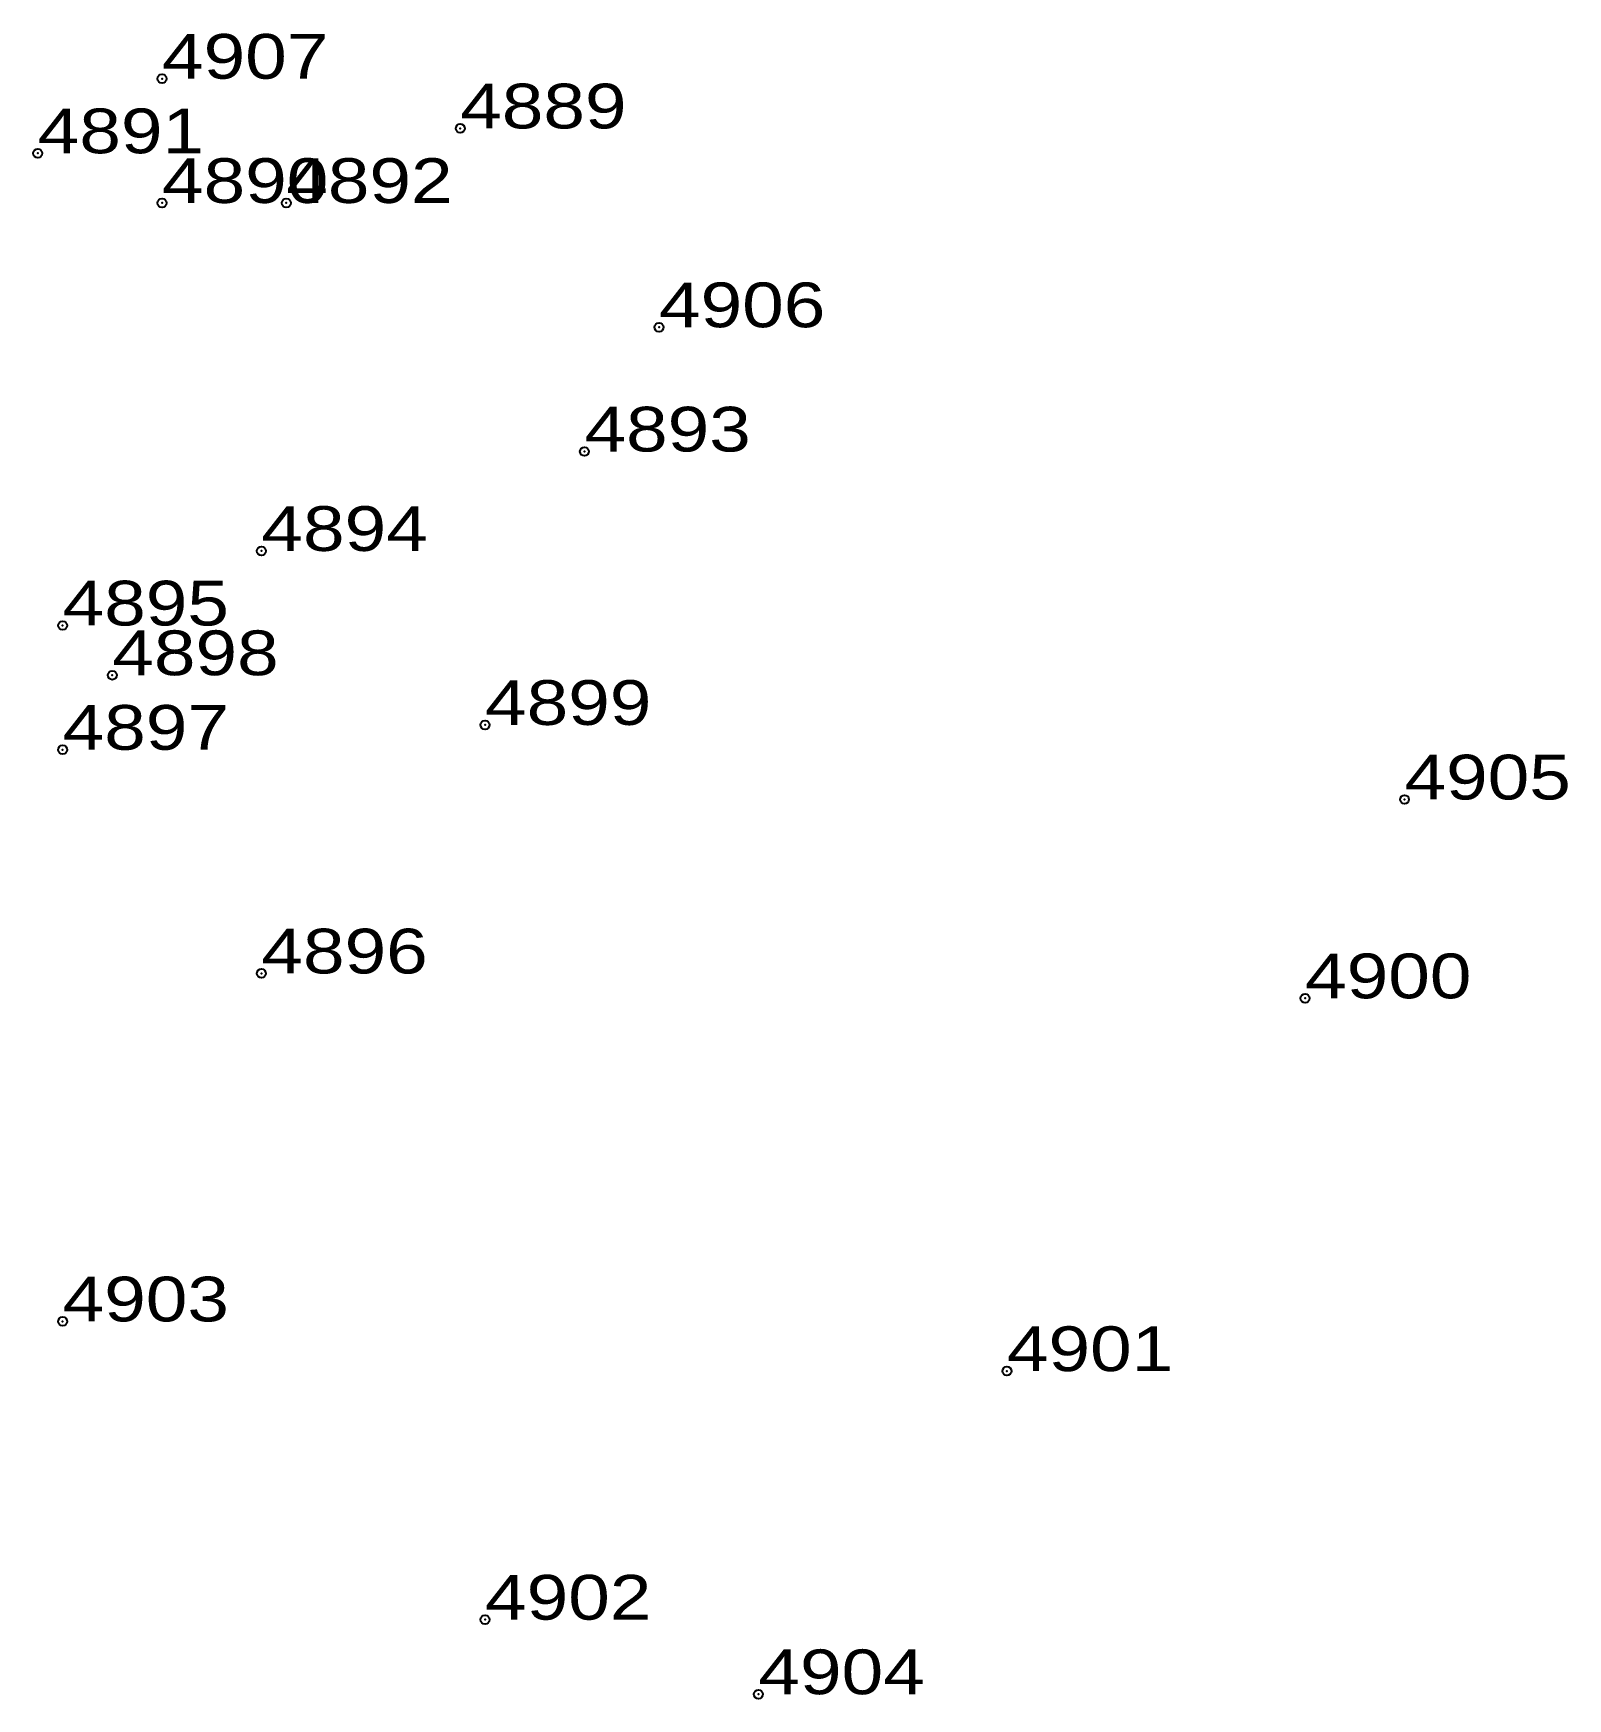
# Model space of a CAD drawing. Header units: metres. Extents: x 533781.8 to 533843.6, y 1867585.8 to 1867652.8.
import ezdxf

# ---------------------------------------------------------------- set-up
doc = ezdxf.new("R2010")
doc.units = ezdxf.units.M
doc.header["$LTSCALE"] = 0.72
doc.header["$PDMODE"] = 32
doc.header["$PDSIZE"] = 0.36
doc.layers.add('12', color=7, linetype='Continuous')
doc.layers.add('7', color=7, linetype='Continuous')

msp = doc.modelspace()

# ---------------------------------------------------------------- linework, layer by layer
at = {"layer": '7'}
for p in [(533787, 1867651), (533799, 1867649), (533782, 1867648), (533787, 1867646), (533792, 1867646), (533807, 1867641), (533804, 1867636), (533791, 1867632), (533783, 1867629), (533785, 1867627), (533800, 1867625), (533783, 1867624), (533837, 1867622), (533791, 1867615), (533833, 1867614), (533783, 1867601), (533821, 1867599), (533800, 1867589), (533811, 1867586)]:
    msp.add_point(p, dxfattribs=at)

# ---------------------------------------------------------------- texts
at = {"layer": '12', "width": 1.25}
for s, p in [('4907', (533787, 1867651)), ('4889', (533799, 1867649)), ('4891', (533782, 1867648)), ('4890', (533787, 1867646)), ('4892', (533792, 1867646)), ('4906', (533807, 1867641)), ('4893', (533804, 1867636)), ('4894', (533791, 1867632)), ('4895', (533783, 1867629)), ('4898', (533785, 1867627)), ('4899', (533800, 1867625)), ('4897', (533783, 1867624)), ('4905', (533837, 1867622)), ('4896', (533791, 1867615)), ('4900', (533833, 1867614)), ('4903', (533783, 1867601)), ('4901', (533821, 1867599)), ('4902', (533800, 1867589)), ('4904', (533811, 1867586))]:
    msp.add_text(s, height=1.8, dxfattribs=at).set_placement(p)

doc.saveas('drawing.dxf')
